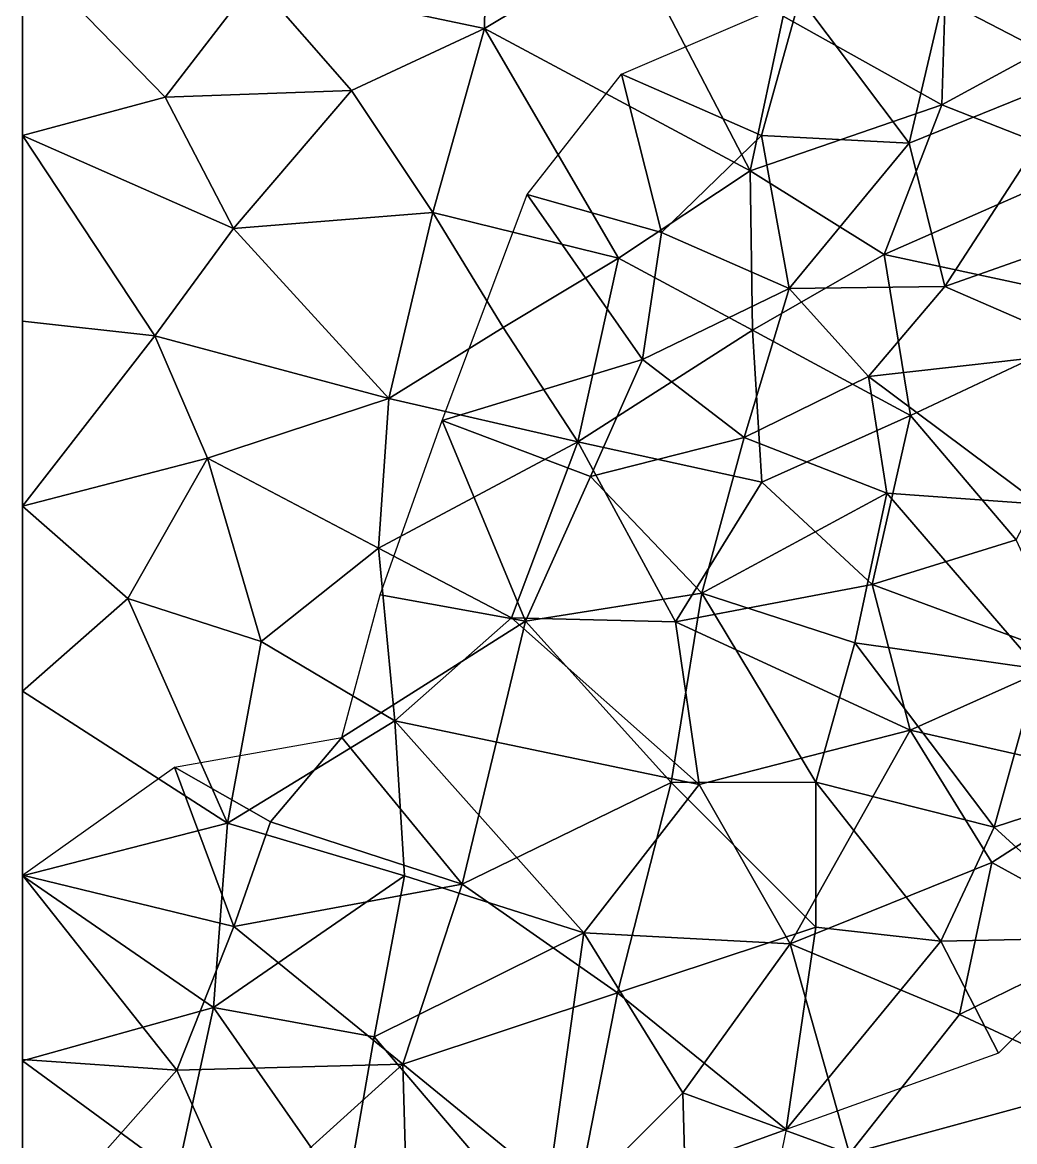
# Model space of a CAD drawing. Extents: x 0 to 12, y 0 to 12.
# Drawn here: x 0 to 4.026, y 3.418 to 7.958 of the extents above; entities that cross this region are included whole.
import ezdxf

# ---------------------------------------------------------------- set-up
doc = ezdxf.new("R2010")
doc.units = 0
doc.header["$MEASUREMENT"] = 0
doc.layers.add('Faces', color=7, linetype='CONTINUOUS')

msp = doc.modelspace()

# ---------------------------------------------------------------- linework, layer by layer
at = {"layer": 'Faces'}
for points in [[(1.886, 8.6619), (0.944, 8.1304), (1.875, 7.9339)], [(1.875, 7.9339), (2.4679, 8.2891), (1.886, 8.6619)], [(0, 7.8433, 1.6357), (0, 8.6247, 0.6285), (0, 8.5475, 1.7831)], [(0, 8.6247, 0.6285), (0, 7.8657, 0.6656), (0, 8.2495)], [(0, 7.8433, 1.6357), (0, 7.8657, 0.6656), (0, 8.6247, 0.6285)], [(0, 8.6172, 2.4991), (0, 8.1804, 2.9717), (0, 7.8029, 2.4506)], [(0, 8.6172, 2.4991), (0, 7.8029, 2.4506), (0, 8.5475, 1.7831)], [(0, 8.596, 11.2503), (0, 7.4283, 11.0263), (0, 8.2508, 10.5002)], [(0, 8.5475, 1.7831), (0, 7.8029, 2.4506), (0, 7.8433, 1.6357)], [(4.5291, 8.5161, 12), (4.3077, 7.7547, 12), (3.7347, 8.0526, 12)], [(0, 7.6977, 7.5233), (0, 8.4718, 7.3773), (0, 8.3264, 8.0261)], [(0, 8.249, 6.7508), (0, 8.4718, 7.3773), (0, 7.6977, 7.5233)], [(0, 8.3264, 8.0261), (0, 8.1203, 8.689), (0, 7.0461, 8.3375)], [(0, 8.3264, 8.0261), (0, 7.0461, 8.3375), (0, 7.6977, 7.5233)], [(1.875, 7.9339), (2.9535, 7.3563), (2.4679, 8.2891)], [(2.4679, 8.2891), (2.9535, 7.3563), (3.0876, 7.9831)], [(3.0876, 7.9831), (3.7316, 7.6245), (3.7511, 8.275)], [(3.7511, 8.275), (3.7316, 7.6245), (4.4211, 7.9982)], [(0, 8.2508, 10.5002), (0, 7.3476, 10.4413), (0, 7.5798, 9.8983)], [(0, 7.5798, 9.8983), (0, 8.1352, 9.9541), (0, 8.2508, 10.5002)], [(0, 7.4283, 11.0263), (0, 7.3476, 10.4413), (0, 8.2508, 10.5002)], [(0, 7.4992), (0.5791, 7.6547), (0, 8.2495)], [(0, 8.2495), (0, 7.8657, 0.6656), (0, 7.4992)], [(0, 8.2495), (0.5791, 7.6547), (0.944, 8.1304)], [(0, 8.249, 6.7508), (0, 7.7879, 6.4091), (0, 8.1096, 5.9337)], [(0, 8.249, 6.7508), (0, 7.6977, 7.5233), (0, 7.3606, 6.7922)], [(0, 7.3606, 6.7922), (0, 7.7879, 6.4091), (0, 8.249, 6.7508)], [(0, 7.1945, 3.6063), (0, 8.1804, 2.9717), (0, 8.2133, 3.6143)], [(0, 8.1804, 2.9717), (0, 7.2474, 2.8961), (0, 7.8029, 2.4506)], [(0, 7.1945, 3.6063), (0, 7.2474, 2.8961), (0, 8.1804, 2.9717)], [(0, 8.0302, 9.4058), (0, 8.1352, 9.9541), (0, 7.5798, 9.8983)], [(0.5791, 7.6547), (1.3357, 7.6823), (0.944, 8.1304)], [(0.944, 8.1304), (1.3357, 7.6823), (1.875, 7.9339)], [(0, 7.5, 9.0004), (0, 8.1203, 8.689), (0, 8.0302, 9.4058)], [(0, 7.0461, 8.3375), (0, 8.1203, 8.689), (0, 7.5, 9.0004)], [(0, 8.1096, 5.9337), (0, 7.7879, 6.4091), (0, 7.2811, 5.9063)], [(2.4316, 7.748, 12), (3.1547, 8.059, 12), (2.9996, 7.5, 12)], [(2.9996, 7.5, 12), (3.1547, 8.059, 12), (3.5981, 7.4691, 12)], [(3.5981, 7.4691, 12), (3.1547, 8.059, 12), (3.7347, 8.0526, 12)], [(3.7347, 8.0526, 12), (4.3077, 7.7547, 12), (3.5981, 7.4691, 12)], [(0, 7.5, 9.0004), (0, 8.0302, 9.4058), (0, 7.5798, 9.8983)], [(4.4211, 7.9982), (3.7316, 7.6245), (4.337, 7.386)], [(2.9535, 7.3563), (3.7316, 7.6245), (3.0876, 7.9831)], [(1.875, 7.9339), (1.3357, 7.6823), (1.6661, 7.1873)], [(1.875, 7.9339), (1.6661, 7.1873), (2.419, 7.0024)], [(2.419, 7.0024), (2.9535, 7.3563), (1.875, 7.9339)], [(0, 7.4992), (0, 7.8657, 0.6656), (0, 7.1522, 0.927)], [(0, 7.1522, 0.927), (0, 7.8657, 0.6656), (0, 7.8433, 1.6357)], [(0, 7.0199, 2.2213), (0, 6.8722, 1.3966), (0, 7.8433, 1.6357)], [(0, 7.8433, 1.6357), (0, 7.8029, 2.4506), (0, 7.0199, 2.2213)], [(0, 7.8433, 1.6357), (0, 6.8722, 1.3966), (0, 7.1522, 0.927)], [(0, 7.8029, 2.4506), (0, 7.2474, 2.8961), (0, 7.0199, 2.2213)], [(0, 7.2811, 5.9063), (0, 7.7879, 6.4091), (0, 7.3606, 6.7922)], [(2.0484, 7.2609, 12), (2.4316, 7.748, 12), (2.5931, 7.1057, 12)], [(2.5931, 7.1057, 12), (2.4316, 7.748, 12), (2.9996, 7.5, 12)], [(3.5981, 7.4691, 12), (4.3077, 7.7547, 12), (3.7432, 6.8876, 12)], [(3.7432, 6.8876, 12), (4.3077, 7.7547, 12), (4.6517, 7.2082, 12)], [(0, 7.6977, 7.5233), (0, 7.0461, 8.3375), (0, 6.893, 7.5488)], [(0, 7.6977, 7.5233), (0, 6.9052, 7.0336), (0, 7.3606, 6.7922)], [(0, 6.893, 7.5488), (0, 6.9052, 7.0336), (0, 7.6977, 7.5233)], [(0.8561, 7.1229), (1.3357, 7.6823), (0.5791, 7.6547)], [(1.6661, 7.1873), (1.3357, 7.6823), (0.8561, 7.1229)], [(0.8561, 7.1229), (0.5791, 7.6547), (0, 7.4992)], [(3.4975, 7.0173), (3.7316, 7.6245), (2.9535, 7.3563)], [(4.337, 7.386), (3.7316, 7.6245), (3.4975, 7.0173)], [(0, 7.3476, 10.4413), (0, 6.9895, 9.726), (0, 7.5798, 9.8983)], [(0, 7.5798, 9.8983), (0, 6.9895, 9.726), (0, 7.5, 9.0004)], [(0, 7.0461, 8.3375), (0, 7.5, 9.0004), (0, 6.8097, 9.1379)], [(0, 7.5, 9.0004), (0, 6.9895, 9.726), (0, 6.8097, 9.1379)], [(0, 7.4992), (0, 7.1522, 0.927), (0, 6.7467)], [(0, 7.4992), (0.537, 6.6869), (0.8561, 7.1229)], [(0, 6.7467), (0.537, 6.6869), (0, 7.4992)], [(3.1118, 6.8786, 12), (2.5931, 7.1057, 12), (2.9996, 7.5, 12)], [(2.9996, 7.5, 12), (3.5981, 7.4691, 12), (3.1118, 6.8786, 12)], [(3.1118, 6.8786, 12), (3.5981, 7.4691, 12), (3.7432, 6.8876, 12)], [(0, 7.4283, 11.0263), (0, 6.8116, 10.9255), (0, 7.3476, 10.4413)], [(0, 7.3606, 6.7922), (0, 6.6481, 6.0556), (0, 7.2811, 5.9063)], [(0, 7.3606, 6.7922), (0, 6.9052, 7.0336), (0, 6.4668, 6.7627)], [(0, 6.4668, 6.7627), (0, 6.6481, 6.0556), (0, 7.3606, 6.7922)], [(2.9624, 6.7097), (2.9535, 7.3563), (2.419, 7.0024)], [(3.4975, 7.0173), (2.9535, 7.3563), (2.9624, 6.7097)], [(4.337, 7.386), (3.4975, 7.0173), (4.5234, 6.7969)], [(0, 7.3476, 10.4413), (0, 6.8116, 10.9255), (0, 6.7737, 10.3018)], [(0, 6.7737, 10.3018), (0, 6.9895, 9.726), (0, 7.3476, 10.4413)], [(0, 7.2811, 5.9063), (0, 6.6481, 6.0556), (0, 6.6006, 5.4069)], [(0, 6.3759, 2.9997), (0, 7.2474, 2.8961), (0, 7.1945, 3.6063)], [(0, 6.3759, 2.9997), (0, 6.7796, 2.678), (0, 7.2474, 2.8961)], [(0, 7.2474, 2.8961), (0, 6.7796, 2.678), (0, 7.0199, 2.2213)], [(2.0484, 7.2609, 12), (2.5169, 6.5913, 12), (1.7031, 6.343, 12)], [(2.5931, 7.1057, 12), (2.5169, 6.5913, 12), (2.0484, 7.2609, 12)], [(1.4873, 6.4329), (1.6661, 7.1873), (0.8561, 7.1229)], [(1.4873, 6.4329), (1.9508, 6.7214), (1.6661, 7.1873)], [(1.6661, 7.1873), (1.9508, 6.7214), (2.419, 7.0024)], [(4.6517, 7.2082, 12), (4.3469, 6.6245, 12), (3.7432, 6.8876, 12)], [(0, 7.1522, 0.927), (0, 6.8722, 1.3966), (0, 6.5661, 0.9436)], [(0, 7.1522, 0.927), (0, 6.5661, 0.9436), (0, 6.7467)], [(0.8561, 7.1229), (0.537, 6.6869), (1.4873, 6.4329)], [(3.1118, 6.8786, 12), (2.5169, 6.5913, 12), (2.5931, 7.1057, 12)], [(0, 6.893, 7.5488), (0, 7.0461, 8.3375), (0, 6.1517, 7.8587)], [(0, 7.0461, 8.3375), (0, 6.8097, 9.1379), (0, 6.3048, 8.6474)], [(0, 6.1517, 7.8587), (0, 7.0461, 8.3375), (0, 6.3048, 8.6474)], [(0, 7.0199, 2.2213), (0, 6.7796, 2.678), (0, 6.1701, 2.2458)], [(0, 6.3321, 1.4813), (0, 6.8722, 1.3966), (0, 7.0199, 2.2213)], [(0, 7.0199, 2.2213), (0, 6.1701, 2.2458), (0, 6.3321, 1.4813)], [(2.419, 7.0024), (1.9508, 6.7214), (2.2542, 6.257)], [(2.419, 7.0024), (2.2542, 6.257), (2.9624, 6.7097)], [(3.4975, 7.0173), (2.9624, 6.7097), (3.604, 6.364)], [(3.4975, 7.0173), (3.604, 6.364), (4.5234, 6.7969)], [(0, 6.2449, 9.5581), (0, 6.9895, 9.726), (0, 6.7737, 10.3018)], [(0, 6.8097, 9.1379), (0, 6.9895, 9.726), (0, 6.2449, 9.5581)], [(0, 6.4668, 6.7627), (0, 6.9052, 7.0336), (0, 6.893, 7.5488)], [(0, 6.893, 7.5488), (0, 5.9317, 7.2021), (0, 6.4668, 6.7627)], [(0, 6.1517, 7.8587), (0, 5.9317, 7.2021), (0, 6.893, 7.5488)], [(0, 6.5661, 0.9436), (0, 6.8722, 1.3966), (0, 6.3321, 1.4813)], [(2.929, 6.2741, 12), (2.5169, 6.5913, 12), (3.1118, 6.8786, 12)], [(3.1118, 6.8786, 12), (3.4327, 6.5222, 12), (2.929, 6.2741, 12)], [(3.7432, 6.8876, 12), (3.4327, 6.5222, 12), (3.1118, 6.8786, 12)], [(4.3469, 6.6245, 12), (3.4327, 6.5222, 12), (3.7432, 6.8876, 12)], [(0, 6.3048, 8.6474), (0, 6.8097, 9.1379), (0, 5.9009, 9.0782)], [(0, 5.9009, 9.0782), (0, 6.8097, 9.1379), (0, 6.2449, 9.5581)], [(0, 6.1701, 2.2458), (0, 6.7796, 2.678), (0, 6.3759, 2.9997)], [(0, 6.7737, 10.3018), (0, 6.0542, 10.2535), (0, 6.2449, 9.5581)], [(4.5234, 6.7969), (3.604, 6.364), (4.0322, 5.8592)], [(0, 5.9956), (0.537, 6.6869), (0, 6.7467)], [(0, 6.7467), (0, 6.5661, 0.9436), (0, 6.0039, 0.777)], [(0, 6.7467), (0, 6.0039, 0.777), (0, 5.9956)], [(2.2542, 6.257), (1.9508, 6.7214), (1.4873, 6.4329)], [(0.7506, 6.1905), (0.537, 6.6869), (0, 5.9956)], [(1.4873, 6.4329), (0.537, 6.6869), (0.7506, 6.1905)], [(2.9624, 6.7097), (2.2542, 6.257), (2.9999, 6.0936)], [(3.604, 6.364), (2.9624, 6.7097), (2.9999, 6.0936)], [(0, 6.6006, 5.4069), (0, 6.6481, 6.0556), (0, 6, 6)], [(0, 6, 6), (0, 6.6481, 6.0556), (0, 6.4668, 6.7627)], [(0, 6, 6), (0, 5.4644, 5.3997), (0, 6.6006, 5.4069)], [(1.7031, 6.343, 12), (2.5169, 6.5913, 12), (2.3053, 6.1162, 12)], [(2.3053, 6.1162, 12), (2.5169, 6.5913, 12), (2.929, 6.2741, 12)], [(4.1268, 6.0039, 12), (3.4327, 6.5222, 12), (4.3469, 6.6245, 12)], [(0, 6.0039, 0.777), (0, 6.5661, 0.9436), (0, 6.3321, 1.4813)], [(2.929, 6.2741, 12), (3.4327, 6.5222, 12), (3.5075, 6.0485, 12)], [(3.5075, 6.0485, 12), (3.4327, 6.5222, 12), (4.1268, 6.0039, 12)], [(0, 6.4668, 6.7627), (0, 5.9035, 6.5833), (0, 6, 6)], [(0, 5.9317, 7.2021), (0, 5.9035, 6.5833), (0, 6.4668, 6.7627)], [(0.7506, 6.1905), (1.4453, 5.8258), (1.4873, 6.4329)], [(1.4453, 5.8258), (2.2542, 6.257), (1.4873, 6.4329)], [(0, 6.3759, 2.9997), (0, 5.8462, 3.3751), (0, 5.6554, 2.8339)], [(0, 5.6554, 2.8339), (0, 6.1701, 2.2458), (0, 6.3759, 2.9997)], [(2.9999, 6.0936), (3.4485, 5.6788), (3.604, 6.364)], [(4.0322, 5.8592), (3.604, 6.364), (3.4485, 5.6788)], [(0, 6.3321, 1.4813), (0, 5.629, 1.542), (0, 6.0039, 0.777)], [(0, 6.3321, 1.4813), (0, 6.1701, 2.2458), (0, 5.629, 1.542)], [(2.0417, 5.5292, 12), (1.4525, 5.6361, 12), (1.7031, 6.343, 12)], [(1.7031, 6.343, 12), (2.3053, 6.1162, 12), (2.0417, 5.5292, 12)], [(0, 6.3048, 8.6474), (0, 5.7456, 8.2093), (0, 6.1517, 7.8587)], [(0, 6.3048, 8.6474), (0, 5.9009, 9.0782), (0, 5.4729, 8.6714)], [(0, 5.4729, 8.6714), (0, 5.7456, 8.2093), (0, 6.3048, 8.6474)], [(2.929, 6.2741, 12), (2.7568, 5.6437, 12), (2.3053, 6.1162, 12)], [(3.5075, 6.0485, 12), (2.7568, 5.6437, 12), (2.929, 6.2741, 12)], [(0, 5.3674, 9.8085), (0, 5.9009, 9.0782), (0, 6.2449, 9.5581)], [(0, 6.2449, 9.5581), (0, 6.0542, 10.2535), (0, 5.3674, 9.8085)], [(1.9841, 5.5429), (2.2542, 6.257), (1.4453, 5.8258)], [(2.6503, 5.5262), (2.2542, 6.257), (1.9841, 5.5429)], [(2.9999, 6.0936), (2.2542, 6.257), (2.6503, 5.5262)], [(0, 5.9956), (0.4279, 5.6208), (0.7506, 6.1905)], [(0.7506, 6.1905), (0.4279, 5.6208), (0.9694, 5.4465)], [(0.9694, 5.4465), (1.4453, 5.8258), (0.7506, 6.1905)], [(0, 5.3184, 2.1757), (0, 6.1701, 2.2458), (0, 5.6554, 2.8339)], [(0, 5.629, 1.542), (0, 6.1701, 2.2458), (0, 5.3184, 2.1757)], [(0, 6.1517, 7.8587), (0, 5.7456, 8.2093), (0, 5.3484, 7.8485)], [(0, 5.3484, 7.8485), (0, 5.9317, 7.2021), (0, 6.1517, 7.8587)], [(2.3053, 6.1162, 12), (2.7568, 5.6437, 12), (2.0417, 5.5292, 12)], [(2.9999, 6.0936), (2.6503, 5.5262), (3.4485, 5.6788)], [(0, 5.3674, 9.8085), (0, 6.0542, 10.2535), (0, 5.3534, 10.4232)], [(3.3781, 5.4412, 12), (2.7568, 5.6437, 12), (3.5075, 6.0485, 12)], [(3.3781, 5.4412, 12), (3.5075, 6.0485, 12), (4.1224, 5.3366, 12)], [(4.1224, 5.3366, 12), (3.5075, 6.0485, 12), (4.1268, 6.0039, 12)], [(0, 5.2461, 0.9491), (0, 5.5367, 0.4745), (0, 6.0039, 0.777)], [(0, 6.0039, 0.777), (0, 5.629, 1.542), (0, 5.2461, 0.9491)], [(0, 6.0039, 0.777), (0, 5.5367, 0.4745), (0, 5.9956)], [(0, 6, 6), (0, 5.4054, 6.1905), (0, 5.4644, 5.3997)], [(0, 6, 6), (0, 5.9035, 6.5833), (0, 5.4054, 6.1905)], [(0, 5.246), (0.4279, 5.6208), (0, 5.9956)], [(0, 5.9956), (0, 5.5367, 0.4745), (0, 5.246)], [(0, 5.3589, 6.8131), (0, 5.9317, 7.2021), (0, 5.3484, 7.8485)], [(0, 5.3589, 6.8131), (0, 5.9035, 6.5833), (0, 5.9317, 7.2021)], [(0, 5.4054, 6.1905), (0, 5.9035, 6.5833), (0, 5.3589, 6.8131)], [(0, 5.4729, 8.6714), (0, 5.9009, 9.0782), (0, 5.1578, 9.2156)], [(0, 5.1578, 9.2156), (0, 5.9009, 9.0782), (0, 5.3674, 9.8085)], [(4.0322, 5.8592), (3.4485, 5.6788), (4.2559, 5.3795)], [(1.5118, 5.1252), (1.4453, 5.8258), (0.9694, 5.4465)], [(1.9841, 5.5429), (1.4453, 5.8258), (1.5118, 5.1252)], [(0, 4.979, 8.3253), (0, 5.7456, 8.2093), (0, 5.4729, 8.6714)], [(0, 5.3484, 7.8485), (0, 5.7456, 8.2093), (0, 4.979, 8.3253)], [(3.4485, 5.6788), (2.6503, 5.5262), (3.6023, 5.0875)], [(4.2559, 5.3795), (3.4485, 5.6788), (3.6023, 5.0875)], [(0, 5.6554, 2.8339), (0, 5.0879, 2.8382), (0, 5.3184, 2.1757)], [(1.2969, 5.0578, 12), (1.4525, 5.6361, 12), (2.0417, 5.5292, 12)], [(2.0417, 5.5292, 12), (2.7568, 5.6437, 12), (2.6323, 4.8747, 12)], [(2.7568, 5.6437, 12), (3.2195, 4.8758, 12), (2.6323, 4.8747, 12)], [(3.3781, 5.4412, 12), (3.2195, 4.8758, 12), (2.7568, 5.6437, 12)], [(0, 5.3184, 2.1757), (0, 5.0145, 1.6338), (0, 5.629, 1.542)], [(0, 5.629, 1.542), (0, 5.0145, 1.6338), (0, 5.2461, 0.9491)], [(0.8321, 4.7096), (0.4279, 5.6208), (0, 5.246)], [(0.9694, 5.4465), (0.4279, 5.6208), (0.8321, 4.7096)], [(1.9841, 5.5429), (1.5118, 5.1252), (2.7469, 4.8669)], [(2.7469, 4.8669), (2.6503, 5.5262), (1.9841, 5.5429)], [(0, 5.5367, 0.4745), (0, 4.8046, 0.5273), (0, 5.246)], [(0, 5.2461, 0.9491), (0, 4.8046, 0.5273), (0, 5.5367, 0.4745)], [(2.0417, 5.5292, 12), (1.7851, 4.4631, 12), (1.2969, 5.0578, 12)], [(2.6323, 4.8747, 12), (1.7851, 4.4631, 12), (2.0417, 5.5292, 12)], [(3.6023, 5.0875), (2.6503, 5.5262), (2.7469, 4.8669)], [(0, 5.4729, 8.6714), (0, 5.1578, 9.2156), (0, 4.657, 8.8353)], [(0, 4.657, 8.8353), (0, 4.979, 8.3253), (0, 5.4729, 8.6714)], [(0, 5.4644, 5.3997), (0, 5.4054, 6.1905), (0, 4.8456, 5.9138)], [(0, 4.8456, 5.9138), (0, 4.5983, 5.2476), (0, 5.4644, 5.3997)], [(0, 5.3589, 6.8131), (0, 4.9203, 6.4673), (0, 5.4054, 6.1905)], [(0, 5.4054, 6.1905), (0, 4.9203, 6.4673), (0, 4.8456, 5.9138)], [(0.8321, 4.7096), (1.5118, 5.1252), (0.9694, 5.4465)], [(3.9427, 4.6939, 12), (3.2195, 4.8758, 12), (3.3781, 5.4412, 12)], [(3.3781, 5.4412, 12), (4.1224, 5.3366, 12), (3.9427, 4.6939, 12)], [(0, 5.3674, 9.8085), (0, 4.886, 9.9671), (0, 5.1578, 9.2156)], [(0, 5.3674, 9.8085), (0, 5.3534, 10.4232), (0, 4.886, 9.9671)], [(0, 4.8736, 7.326), (0, 4.9203, 6.4673), (0, 5.3589, 6.8131)], [(0, 5.3484, 7.8485), (0, 4.8736, 7.326), (0, 5.3589, 6.8131)], [(4.464, 4.8928), (4.2559, 5.3795), (3.6023, 5.0875)], [(0, 4.886, 9.9671), (0, 5.3534, 10.4232), (0, 4.7392, 10.4522)], [(0, 5.3484, 7.8485), (0, 4.6098, 7.9179), (0, 4.8736, 7.326)], [(0, 4.979, 8.3253), (0, 4.6098, 7.9179), (0, 5.3484, 7.8485)], [(0, 4.7317, 2.3963), (0, 5.0145, 1.6338), (0, 5.3184, 2.1757)], [(0, 5.3184, 2.1757), (0, 5.0879, 2.8382), (0, 4.7317, 2.3963)], [(3.9427, 4.6939, 12), (4.1224, 5.3366, 12), (4.6452, 4.9218, 12)], [(0, 5.0145, 1.6338), (0, 4.5817, 1.3533), (0, 5.2461, 0.9491)], [(0, 5.2461, 0.9491), (0, 4.5817, 1.3533), (0, 4.8046, 0.5273)], [(0, 5.246), (0, 4.8046, 0.5273), (0, 4.4967)], [(0, 4.4967), (0.8321, 4.7096), (0, 5.246)], [(0, 5.1578, 9.2156), (0, 4.886, 9.9671), (0, 4.4292, 9.7475)], [(0, 4.657, 8.8353), (0, 5.1578, 9.2156), (0, 4.4292, 9.7475)], [(0, 4.2765, 2.8271), (0, 5.0879, 2.8382), (0, 4.7076, 3.2595)], [(0, 4.7317, 2.3963), (0, 5.0879, 2.8382), (0, 4.2765, 2.8271)], [(1.5505, 4.496), (1.5118, 5.1252), (0.8321, 4.7096)], [(2.2779, 4.2646), (1.5118, 5.1252), (1.5505, 4.496)], [(2.7469, 4.8669), (1.5118, 5.1252), (2.2779, 4.2646)], [(2.7469, 4.8669), (3.1154, 4.2202), (3.6023, 5.0875)], [(3.1154, 4.2202), (3.9338, 4.5505), (3.6023, 5.0875)], [(3.6023, 5.0875), (3.9338, 4.5505), (4.464, 4.8928)], [(1.2969, 5.0578, 12), (1.0067, 4.7148, 12), (0.6166, 4.9377, 12)], [(1.7851, 4.4631, 12), (1.0067, 4.7148, 12), (1.2969, 5.0578, 12)], [(0, 4.4308, 1.8466), (0, 4.5817, 1.3533), (0, 5.0145, 1.6338)], [(0, 4.4308, 1.8466), (0, 5.0145, 1.6338), (0, 4.7317, 2.3963)], [(0, 4.192, 8.2753), (0, 4.6098, 7.9179), (0, 4.979, 8.3253)], [(0, 4.192, 8.2753), (0, 4.979, 8.3253), (0, 4.657, 8.8353)], [(0, 4.4997, 12), (0.6166, 4.9377, 12), (0.8585, 4.2907, 12)], [(0, 4.8736, 7.326), (0, 4.3695, 6.3142), (0, 4.9203, 6.4673)], [(0, 4.9203, 6.4673), (0, 4.3695, 6.3142), (0, 4.8456, 5.9138)], [(0.6166, 4.9377, 12), (1.0067, 4.7148, 12), (0.8585, 4.2907, 12)], [(4.6452, 4.9218, 12), (4.4343, 4.2457, 12), (3.9427, 4.6939, 12)], [(0, 4.4292, 9.7475), (0, 4.886, 9.9671), (0, 4.7392, 10.4522)], [(0, 4.8736, 7.326), (0, 4.6098, 7.9179), (0, 4.2033, 7.5476)], [(0, 4.2033, 7.5476), (0, 4.3695, 6.3142), (0, 4.8736, 7.326)], [(2.4155, 4.0219, 12), (1.7851, 4.4631, 12), (2.6323, 4.8747, 12)], [(2.2779, 4.2646), (3.1154, 4.2202), (2.7469, 4.8669)], [(2.6323, 4.8747, 12), (3.2191, 4.2885, 12), (2.4155, 4.0219, 12)], [(2.6323, 4.8747, 12), (3.2195, 4.8758, 12), (3.2191, 4.2885, 12)], [(3.2195, 4.8758, 12), (3.7266, 4.2312, 12), (3.2191, 4.2885, 12)], [(3.9427, 4.6939, 12), (3.7266, 4.2312, 12), (3.2195, 4.8758, 12)], [(3.9338, 4.5505), (4.466, 4.2584), (4.464, 4.8928)], [(0, 4.8456, 5.9138), (0, 4.3695, 6.3142), (0, 4.2543, 5.7543)], [(0, 4.8456, 5.9138), (0, 4.2543, 5.7543), (0, 4.5983, 5.2476)], [(0, 4.4967), (0, 4.8046, 0.5273), (0, 4.3254, 0.9057)], [(0, 4.8046, 0.5273), (0, 4.5817, 1.3533), (0, 4.3254, 0.9057)], [(0, 4.4292, 9.7475), (0, 4.7392, 10.4522), (0, 3.8194, 10.4631)], [(0, 3.8194, 10.4631), (0, 4.7392, 10.4522), (0, 4.3808, 11.1336)], [(0, 4.7317, 2.3963), (0, 3.9209, 2.2688), (0, 4.4308, 1.8466)], [(0, 4.2765, 2.8271), (0, 3.9209, 2.2688), (0, 4.7317, 2.3963)], [(0.775, 3.9622), (0.8321, 4.7096), (0, 4.4967)], [(1.5505, 4.496), (0.8321, 4.7096), (0.775, 3.9622)], [(0.8585, 4.2907, 12), (1.0067, 4.7148, 12), (1.7851, 4.4631, 12)], [(4.4343, 4.2457, 12), (3.7266, 4.2312, 12), (3.9427, 4.6939, 12)], [(0, 3.7847, 9.2575), (0, 4.192, 8.2753), (0, 4.657, 8.8353)], [(0, 4.4292, 9.7475), (0, 3.7847, 9.2575), (0, 4.657, 8.8353)], [(0, 4.2033, 7.5476), (0, 4.6098, 7.9179), (0, 4.192, 8.2753)], [(0, 4.5983, 5.2476), (0, 4.2543, 5.7543), (0, 3.8879, 5.2636)], [(0, 4.3254, 0.9057), (0, 4.5817, 1.3533), (0, 3.5752, 1.4413)], [(0, 3.5752, 1.4413), (0, 4.5817, 1.3533), (0, 4.4308, 1.8466)], [(3.8022, 3.9333), (3.9338, 4.5505), (3.1154, 4.2202)], [(3.8022, 3.9333), (4.466, 4.2584), (3.9338, 4.5505)], [(0.8585, 4.2907, 12), (0.6261, 3.7078, 12), (0, 4.4997, 12)], [(0, 3.7508, 12), (0, 4.3808, 11.1336), (0, 4.4997, 12)], [(0, 4.4997, 12), (0.6261, 3.7078, 12), (0, 3.7508, 12)], [(0, 3.7461), (0.775, 3.9622), (0, 4.4967)], [(0, 4.3254, 0.9057), (0, 3.6986, 0.6685), (0, 4.4967)], [(0, 4.4967), (0, 3.6986, 0.6685), (0, 3.7461)], [(0.775, 3.9622), (1.4281, 3.8436), (1.5505, 4.496)], [(1.5505, 4.496), (1.4281, 3.8436), (2.2779, 4.2646)], [(0.8585, 4.2907, 12), (1.7851, 4.4631, 12), (1.5435, 3.7326, 12)], [(1.5435, 3.7326, 12), (1.7851, 4.4631, 12), (2.4155, 4.0219, 12)], [(0, 4.4308, 1.8466), (0, 3.9209, 2.2688), (0, 3.5752, 1.4413)], [(0, 3.8194, 10.4631), (0, 3.7847, 9.2575), (0, 4.4292, 9.7475)], [(0, 3.6447, 11.2606), (0, 4.3808, 11.1336), (0, 3.7508, 12)], [(0, 4.3808, 11.1336), (0, 3.6447, 11.2606), (0, 3.8194, 10.4631)], [(0, 4.2543, 5.7543), (0, 4.3695, 6.3142), (0, 3.8099, 6.4309)], [(0, 3.8099, 6.4309), (0, 4.3695, 6.3142), (0, 4.2033, 7.5476)], [(0, 3.5752, 1.4413), (0, 3.6986, 0.6685), (0, 4.3254, 0.9057)], [(1.5435, 3.7326, 12), (0.6261, 3.7078, 12), (0.8585, 4.2907, 12)], [(2.4155, 4.0219, 12), (3.2191, 4.2885, 12), (3.099, 3.4678, 12)], [(3.2191, 4.2885, 12), (3.7266, 4.2312, 12), (3.099, 3.4678, 12)], [(0, 3.8879, 5.2636), (0, 4.2543, 5.7543), (0, 3.633, 5.8328)], [(0, 3.633, 5.8328), (0, 4.2543, 5.7543), (0, 3.8099, 6.4309)], [(2.2779, 4.2646), (1.4281, 3.8436), (2.1084, 3.0454)], [(2.6806, 3.6161), (2.2779, 4.2646), (2.1084, 3.0454)], [(2.6806, 3.6161), (3.1154, 4.2202), (2.2779, 4.2646)], [(3.099, 3.4678, 12), (3.7266, 4.2312, 12), (3.9615, 3.7776, 12)], [(3.9615, 3.7776, 12), (3.7266, 4.2312, 12), (4.4343, 4.2457, 12)], [(4.4029, 3.6546), (4.466, 4.2584), (3.8022, 3.9333)], [(0, 3.689, 7.9036), (0, 3.5483, 7.1507), (0, 4.2033, 7.5476)], [(0, 4.192, 8.2753), (0, 3.689, 7.9036), (0, 4.2033, 7.5476)], [(0, 4.2033, 7.5476), (0, 3.5483, 7.1507), (0, 3.8099, 6.4309)], [(0, 3.4997, 8.4998), (0, 4.192, 8.2753), (0, 3.7847, 9.2575)], [(0, 3.4997, 8.4998), (0, 3.689, 7.9036), (0, 4.192, 8.2753)], [(2.6806, 3.6161), (3.3562, 3.3687), (3.1154, 4.2202)], [(3.1154, 4.2202), (3.3562, 3.3687), (3.8022, 3.9333)], [(1.5435, 3.7326, 12), (2.4155, 4.0219, 12), (2.246, 3.1585, 12)], [(2.246, 3.1585, 12), (2.4155, 4.0219, 12), (3.099, 3.4678, 12)], [(0, 3.7461), (0.6282, 3.2862), (0.775, 3.9622)], [(0.775, 3.9622), (0.6282, 3.2862), (1.3133, 3.1899)], [(1.3133, 3.1899), (1.4281, 3.8436), (0.775, 3.9622)], [(0, 3.5752, 1.4413), (0, 3.9209, 2.2688), (0, 3.2865, 2.4578)], [(3.3562, 3.3687), (4.4029, 3.6546), (3.8022, 3.9333)], [(0, 3.633, 5.8328), (0, 3.2397, 5.1791), (0, 3.8879, 5.2636)], [(0, 3.8194, 10.4631), (0, 3.6447, 11.2606), (0, 3.0513, 10.8068)], [(0, 3.8194, 10.4631), (0, 3.2376, 10.1931), (0, 3.7847, 9.2575)], [(0, 3.0513, 10.8068), (0, 3.2376, 10.1931), (0, 3.8194, 10.4631)], [(2.1084, 3.0454), (1.4281, 3.8436), (1.3133, 3.1899)], [(0, 3.1567, 6.428), (0, 3.633, 5.8328), (0, 3.8099, 6.4309)], [(0, 3.8099, 6.4309), (0, 3.5483, 7.1507), (0, 3.1567, 6.428)], [(0, 2.8852, 8.8779), (0, 3.7847, 9.2575), (0, 3.043, 9.5819)], [(0, 3.4997, 8.4998), (0, 3.7847, 9.2575), (0, 2.8852, 8.8779)], [(0, 3.7847, 9.2575), (0, 3.2376, 10.1931), (0, 3.043, 9.5819)], [(0, 3.7508, 12), (0.6261, 3.7078, 12), (0, 3.0007, 12)], [(0, 3.7508, 12), (0, 3.1185, 11.3338), (0, 3.6447, 11.2606)], [(0, 3.0007, 12), (0, 3.1185, 11.3338), (0, 3.7508, 12)], [(0, 2.9963), (0.6282, 3.2862), (0, 3.7461)], [(0, 3.7461), (0, 3.6986, 0.6685), (0, 2.9963)], [(0.8818, 3.1347, 12), (0.6261, 3.7078, 12), (1.5435, 3.7326, 12)], [(1.5435, 3.7326, 12), (1.5703, 2.7778, 12), (0.8818, 3.1347, 12)], [(2.246, 3.1585, 12), (1.5703, 2.7778, 12), (1.5435, 3.7326, 12)], [(0, 3.0007, 12), (0.6261, 3.7078, 12), (0.8818, 3.1347, 12)], [(0, 3.0452, 0.8172), (0, 3.6986, 0.6685), (0, 3.5752, 1.4413)], [(0, 2.9963), (0, 3.6986, 0.6685), (0, 3.0452, 0.8172)], [(0, 2.9134, 8.2353), (0, 3.689, 7.9036), (0, 3.4997, 8.4998)], [(0, 2.9134, 8.2353), (0, 3.1485, 7.615), (0, 3.689, 7.9036)], [(0, 3.689, 7.9036), (0, 3.1485, 7.615), (0, 3.5483, 7.1507)], [(0, 3.6447, 11.2606), (0, 3.1185, 11.3338), (0, 3.0513, 10.8068)], [(0, 3.0107, 5.7913), (0, 3.633, 5.8328), (0, 3.1567, 6.428)], [(0, 3.0107, 5.7913), (0, 3.2397, 5.1791), (0, 3.633, 5.8328)], [(4.5002, 2.9997), (4.4029, 3.6546), (3.3562, 3.3687)], [(2.1084, 3.0454), (2.7046, 2.7416), (2.6806, 3.6161)], [(2.7046, 2.7416), (3.3562, 3.3687), (2.6806, 3.6161)], [(0, 3.2865, 2.4578), (0, 2.7774, 1.6254), (0, 3.5752, 1.4413)], [(0, 3.5752, 1.4413), (0, 2.7774, 1.6254), (0, 3.0452, 0.8172)], [(0, 3.5483, 7.1507), (0, 3.0502, 6.9532), (0, 3.1567, 6.428)], [(0, 3.1485, 7.615), (0, 3.0502, 6.9532), (0, 3.5483, 7.1507)], [(0, 2.8852, 8.8779), (0, 2.9134, 8.2353), (0, 3.4997, 8.4998)], [(3.099, 3.4678, 12), (2.9362, 2.6781, 12), (2.246, 3.1585, 12)]]:
    msp.add_3dface(points, dxfattribs=at)

doc.saveas('drawing.dxf')
